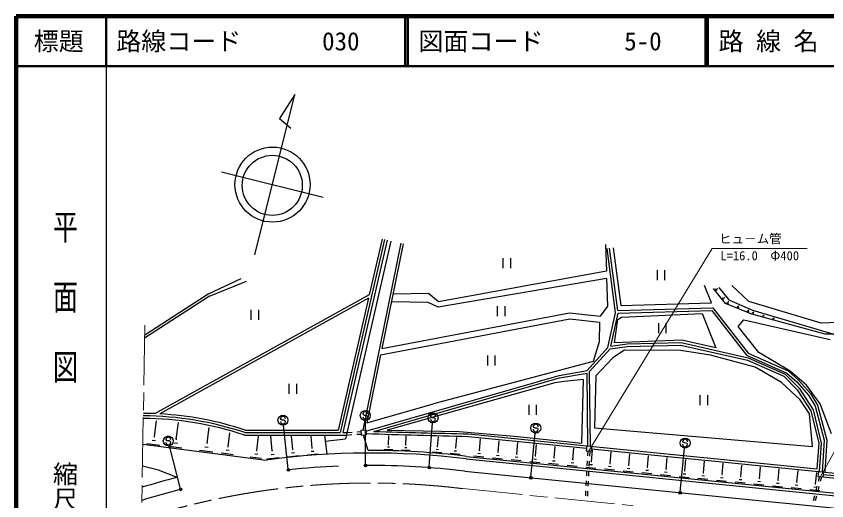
# Model space of a CAD drawing. Units: millimetres, scale not verified. Extents: x 40000 to 680000, y 20000 to 380000.
# Drawn here: x 40000 to 202013, y 283143 to 380000 of the extents above; entities that cross this region are included whole.
import ezdxf
from ezdxf.enums import TextEntityAlignment as Align

# ---------------------------------------------------------------- set-up
doc = ezdxf.new("R2010")
doc.units = ezdxf.units.MM
doc.header["$LTSCALE"] = 1000
doc.header["$PDMODE"] = 32
doc.header["$PDSIZE"] = 500
doc.linetypes.add('CHAIN', pattern=[18.5, 12, -1.5, 3.5, -1.5])
for name, color, linetype, lineweight in [('S-BGD', 7, 'Continuous', 25), ('S-BMK', 2, 'CHAIN', 13), ('S-STR-HTXT', 7, 'Continuous', 13), ('S-STR-STRC', 7, 'Continuous', 25), ('S-TTL', 2, 'Continuous', 140), ('S-TTL-BAND', 7, 'Continuous', 25), ('S-TTL-LINE', 7, 'Continuous', 50)]:
    doc.layers.add(name, color=color, linetype=linetype, lineweight=lineweight)
doc.layers.add('S-TTL-TXT', color=7, linetype='Continuous')
doc.styles.add('@ＭＳ ゴシック', font='')
doc.styles.add('ＭＳ ゴシック', font='')
doc.styles.get('@ＭＳ ゴシック').set_extended_font_data('@MS Gothic')
doc.styles.get('ＭＳ ゴシック').set_extended_font_data('MS Gothic')

msp = doc.modelspace()

# ---------------------------------------------------------------- linework, layer by layer
at = {"layer": 'S-BGD'}
for p, q in [((87671, 332288), (95685, 364330)), ((95685, 364330), (92630, 359557)), ((92630, 359557), (94905, 357601)), ((81003, 348902), (101376, 343807)), ((113142, 335457), (110579, 324317)), ((113629, 335345), (104759, 296789)), ((114117, 335233), (105272, 296790)), ((114896, 335054), (105801, 295521)), ((116845, 334605), (109275, 297270)), ((117335, 334506), (113088, 313562)), ((157774, 334362), (157956, 329061)), ((159795, 320692), (158095, 333546)), ((160237, 321168), (158590, 333612)), ((160909, 322187), (159383, 333717)), ((137287, 331619), (137287, 329619)), ((138787, 331619), (138787, 329619)), ((157956, 329061), (124378, 322893)), ((168080, 329235), (168080, 327235)), ((169580, 329235), (169580, 327235)), ((84905, 327506), (78393, 324441)), ((158008, 327562), (124334, 321842)), ((158008, 327562), (158198, 322011)), ((78665, 324021), (86000, 327013)), ((178988, 322682), (177539, 326190)), ((180468, 325771), (182403, 323292)), ((186424, 322974), (183064, 326145)), ((78393, 324441), (65680, 316236)), ((110579, 324317), (67747, 300558)), ((122425, 324602), (115288, 324412)), ((124378, 322893), (122425, 324602)), ((181738, 322567), (179380, 325590)), ((180069, 325113), (179771, 325496)), ((180072, 325346), (179997, 325442)), ((180158, 325471), (180140, 325495)), ((180149, 325483), (180290, 325593)), ((78665, 324021), (65670, 315634)), ((110428, 323662), (68696, 300512)), ((110428, 323662), (104360, 297289)), ((122341, 322791), (114981, 322897)), ((124334, 321842), (122341, 322791)), ((160909, 322187), (178988, 322682)), ((181444, 323351), (181145, 323733)), ((181446, 323584), (181372, 323679)), ((181533, 323709), (181515, 323733)), ((181524, 323721), (181665, 323831)), ((186999, 320450), (181738, 322567)), ((182447, 322551), (182023, 322721)), ((182339, 322742), (182233, 322785)), ((182351, 322885), (182324, 322896)), ((182338, 322890), (182392, 323025)), ((182403, 323292), (187180, 321236)), ((200881, 318620), (186424, 322974)), ((86914, 321333), (86914, 319333)), ((88414, 321333), (88414, 319333)), ((136159, 322037), (136159, 320037)), ((137659, 322037), (137659, 320037)), ((158198, 322011), (156709, 320038)), ((160237, 321168), (179269, 321689)), ((160303, 320670), (179029, 321182)), ((179029, 321182), (185951, 312276)), ((179269, 321689), (186269, 312681)), ((184473, 321736), (184073, 321897)), ((184371, 321916), (184271, 321956)), ((184382, 322051), (184357, 322061)), ((184369, 322056), (184410, 322157)), ((186474, 320931), (186099, 321082)), ((186379, 321100), (186285, 321138)), ((186389, 321227), (186365, 321236)), ((186377, 321232), (186404, 321298)), ((187180, 321236), (203446, 316459)), ((187362, 320858), (187338, 320865)), ((187350, 320862), (187366, 320921)), ((112831, 312291), (150628, 319523)), ((113088, 313562), (150583, 320736)), ((150583, 320736), (156709, 320038)), ((150628, 319523), (156573, 318846)), ((158280, 313785), (159795, 320692)), ((158853, 314066), (160303, 320670)), ((159600, 314720), (160235, 319361)), ((160235, 319361), (160949, 319877)), ((160949, 319877), (177135, 320591)), ((177135, 320591), (179833, 313688)), ((184318, 318005), (185465, 319307)), ((185465, 319307), (202656, 315355)), ((201692, 316459), (186999, 320450)), ((187480, 320579), (187095, 320683)), ((187367, 320733), (187271, 320759)), ((189534, 320021), (189170, 320119)), ((189427, 320167), (189336, 320192)), ((189423, 320285), (189400, 320291)), ((189411, 320288), (189419, 320318)), ((191567, 319469), (191224, 319562)), ((191466, 319606), (191381, 319630)), ((191462, 319718), (191441, 319724)), ((191451, 319721), (191452, 319721)), ((217800, 319425), (200881, 318620)), ((156573, 318846), (156525, 314940)), ((168355, 318656), (168355, 316656)), ((169855, 318656), (169855, 316656)), ((188399, 312776), (184318, 318005)), ((203446, 316459), (201692, 316459)), ((156525, 314940), (155320, 310987)), ((158853, 314066), (162107, 314486)), ((173010, 315236), (159600, 314720)), ((162107, 314486), (172886, 314756)), ((172886, 314756), (186291, 311702)), ((179833, 313688), (173010, 315236)), ((154104, 309191), (158280, 313785)), ((154607, 309000), (158739, 313548)), ((158739, 313548), (162145, 313987)), ((161614, 313238), (159267, 311703)), ((172778, 313194), (161614, 313238)), ((162145, 313987), (172836, 314255)), ((178744, 312273), (172778, 313194)), ((172836, 314255), (186134, 311226)), ((194670, 309085), (188399, 312776)), ((112831, 312291), (110073, 298694)), ((134187, 312174), (134187, 310174)), ((135687, 312174), (135687, 310174)), ((159267, 311703), (155846, 308150)), ((187714, 309861), (178744, 312273)), ((185951, 312276), (194006, 308680)), ((186134, 311226), (193399, 308023)), ((186269, 312681), (194281, 309105)), ((186291, 311702), (193687, 308443)), ((155320, 310987), (123383, 302526)), ((192956, 306790), (187714, 309861)), ((109866, 297073), (148504, 308198)), ((148504, 308198), (154104, 309191)), ((148617, 307710), (154110, 308684)), ((154274, 294122), (154110, 308684)), ((154774, 294072), (154607, 309000)), ((155846, 308150), (155593, 297737)), ((193399, 308023), (196079, 305322)), ((193687, 308443), (196469, 305638)), ((194006, 308680), (196004, 306896)), ((194281, 309105), (196359, 307250)), ((197937, 306286), (194670, 309085)), ((94523, 306538), (94523, 304538)), ((96023, 306538), (96023, 304538)), ((111505, 297025), (148617, 307710)), ((147641, 306745), (114164, 297254)), ((149503, 306985), (147641, 306745)), ((153387, 307386), (149503, 306985)), ((153067, 294652), (153387, 307386)), ((196685, 303325), (192956, 306790)), ((196004, 306896), (198342, 304271)), ((196359, 307250), (198747, 304568)), ((200716, 302534), (197937, 306286)), ((196079, 305322), (198813, 301139)), ((196469, 305638), (199278, 301341)), ((176669, 304284), (176669, 302284)), ((178169, 304284), (178169, 302284)), ((198538, 300495), (196685, 303325)), ((198342, 304271), (199665, 302056)), ((198747, 304568), (200130, 302252)), ((110073, 298694), (123383, 302526)), ((142430, 302311), (142430, 300311)), ((143930, 302311), (143930, 300311)), ((199665, 302056), (201504, 295234)), ((200130, 302252), (202008, 295285)), ((202949, 296548), (200716, 302534)), ((199141, 293992), (198538, 300495)), ((198813, 301139), (200403, 294647)), ((199278, 301341), (200907, 294690)), ((67610, 295986), (68016, 299139)), ((71995, 295478), (72419, 298767)), ((78158, 294685), (78556, 297766)), ((82338, 293993), (82693, 296741)), ((85699, 296772), (104759, 296789)), ((85779, 297272), (104360, 297289)), ((105272, 296790), (106133, 296790)), ((106133, 296790), (107130, 296863)), ((108106, 296434), (108905, 296491)), ((108128, 296936), (108869, 296990)), ((108851, 297239), (109849, 297311)), ((108851, 297239), (108923, 296242)), ((109849, 297311), (109920, 296314)), ((114164, 297254), (128540, 297014)), ((128540, 297014), (139532, 296053)), ((130425, 296505), (154027, 294146)), ((155593, 297737), (199141, 293992)), ((67189, 295258), (67831, 295175)), ((67529, 295996), (67690, 295976)), ((71911, 295489), (72078, 295467)), ((85618, 296272), (106111, 296290)), ((88081, 293173), (88450, 296027)), ((91183, 293160), (90908, 296028)), ((95267, 293432), (95017, 296031)), ((99161, 293691), (98936, 296035)), ((101641, 296286), (102060, 292446)), ((101772, 295081), (105801, 295521)), ((106111, 296290), (107108, 296362)), ((108923, 296242), (109920, 296314)), ((110323, 293195), (109422, 296278)), ((114442, 294338), (114493, 296190)), ((117870, 294242), (117921, 296092)), ((124232, 293909), (124415, 295915)), ((127840, 293652), (128037, 295819)), ((130394, 296005), (153977, 293649)), ((132596, 293223), (132825, 295511)), ((136327, 292850), (136556, 295138)), ((139532, 296053), (153067, 294652)), ((201504, 295234), (201109, 288939)), ((202008, 295285), (201607, 288889)), ((65306, 294466), (89954, 291285)), ((66128, 294612), (68694, 294281)), ((70458, 294053), (73119, 293710)), ((71559, 294723), (72224, 294637)), ((76620, 293258), (79284, 292914)), ((77722, 293928), (78388, 293842)), ((78075, 294696), (78242, 294674)), ((81943, 293308), (82547, 293230)), ((82263, 294003), (82414, 293984)), ((95195, 293425), (95338, 293439)), ((99095, 293685), (99226, 293697)), ((115253, 293307), (113574, 293354)), ((114637, 293829), (114218, 293840)), ((114494, 294337), (114389, 294340)), ((118681, 293212), (117003, 293259)), ((118065, 293733), (117646, 293745)), ((117922, 294241), (117817, 294243)), ((124411, 293339), (123954, 293380)), ((124290, 293904), (124175, 293914)), ((127901, 293646), (127779, 293657)), ((140059, 292477), (140288, 294766)), ((143790, 292104), (144019, 294393)), ((147522, 291731), (147750, 294020)), ((151253, 291358), (151482, 293647)), ((154027, 294146), (153927, 293151)), ((154027, 294146), (200067, 289546)), ((155022, 294047), (154922, 293052)), ((154972, 293549), (200351, 289015)), ((154985, 290985), (155213, 293274)), ((200403, 294647), (200052, 289547)), ((200907, 294690), (200515, 288998)), ((80943, 292700), (83359, 292388)), ((86761, 291949), (89047, 291654)), ((87707, 292524), (88279, 292450)), ((88010, 293182), (88153, 293164)), ((90083, 291548), (92571, 291787)), ((90944, 292384), (91566, 292444)), ((91106, 293153), (91261, 293168)), ((94254, 291948), (96544, 292168)), ((95046, 292718), (95619, 292773)), ((98231, 292330), (100332, 292531)), ((98959, 293036), (99484, 293086)), ((125048, 292727), (123217, 292894)), ((128708, 292394), (126759, 292571)), ((128030, 293045), (127543, 293089)), ((129978, 292027), (238908, 281142)), ((131482, 292128), (133472, 291929)), ((132288, 292651), (132785, 292601)), ((132534, 293229), (132658, 293217)), ((135213, 291755), (137203, 291556)), ((136019, 292278), (136517, 292228)), ((136265, 292856), (136390, 292844)), ((139750, 291905), (140248, 291855)), ((139997, 292483), (140121, 292471)), ((143728, 292110), (143853, 292098)), ((147460, 291737), (147584, 291725)), ((153927, 293151), (154922, 293052)), ((154225, 293122), (154173, 292123)), ((154624, 293082), (154572, 292083)), ((158716, 290613), (158945, 292901)), ((162447, 290240), (162676, 292528)), ((166179, 289867), (166408, 292155)), ((169910, 289494), (170139, 291783)), ((68430, 289293), (65231, 290093)), ((129923, 291530), (393503, 265191)), ((138945, 291382), (140935, 291183)), ((142676, 291009), (144666, 290811)), ((143482, 291532), (143979, 291482)), ((146407, 290637), (148397, 290438)), ((147213, 291159), (147711, 291109)), ((150139, 290264), (152129, 290065)), ((150945, 290786), (151442, 290736)), ((151191, 291365), (151315, 291352)), ((154121, 291124), (154069, 290126)), ((154520, 291084), (154467, 290086)), ((154676, 290413), (155174, 290364)), ((154922, 290992), (155047, 290979)), ((158408, 290040), (158905, 289991)), ((158654, 290619), (158778, 290606)), ((162385, 290246), (162510, 290233)), ((173642, 289121), (173870, 291410)), ((177373, 288748), (177602, 291037)), ((181104, 288375), (181333, 290664)), ((184836, 288002), (185065, 290291)), ((72153, 287810), (68430, 289293)), ((129646, 289045), (239307, 278087)), ((153870, 289891), (155860, 289692)), ((154017, 289127), (153965, 288128)), ((154415, 289087), (154363, 288089)), ((157602, 289518), (159592, 289319)), ((161333, 289145), (163323, 288946)), ((162139, 289668), (162636, 289618)), ((165064, 288772), (167055, 288573)), ((165870, 289295), (166368, 289245)), ((166117, 289873), (166241, 289861)), ((168796, 288399), (170786, 288200)), ((169602, 288922), (170099, 288872)), ((169848, 289500), (169972, 289488)), ((173333, 288549), (173831, 288499)), ((173579, 289127), (173704, 289115)), ((177311, 288754), (177435, 288742)), ((188567, 287630), (188796, 289918)), ((192299, 287257), (192527, 289545)), ((196030, 286884), (196259, 289172)), ((199762, 286511), (199990, 288800)), ((200351, 289015), (200251, 288020)), ((200351, 289015), (201346, 288915)), ((201346, 288915), (201246, 287920)), ((201296, 288418), (236384, 284912)), ((201607, 288889), (236433, 285409)), ((153912, 287130), (153860, 286131)), ((154311, 287090), (154259, 286091)), ((172527, 288026), (174517, 287828)), ((176259, 287654), (178249, 287455)), ((177065, 288176), (177562, 288126)), ((179990, 287281), (181980, 287082)), ((180796, 287803), (181294, 287753)), ((181042, 288382), (181167, 288369)), ((183722, 286908), (185712, 286709)), ((184527, 287430), (185025, 287381)), ((184774, 288009), (184898, 287996)), ((188259, 287057), (188756, 287008)), ((188505, 287636), (188629, 287623)), ((192237, 287263), (192361, 287250)), ((195968, 286890), (196092, 286878)), ((200251, 288020), (201246, 287920)), ((200547, 287990), (200296, 287022)), ((200950, 287950), (200698, 286982)), ((201246, 287920), (236334, 284414)), ((187453, 286535), (189443, 286336)), ((191184, 286162), (193174, 285963)), ((191990, 286685), (192488, 286635)), ((194916, 285789), (196906, 285590)), ((195722, 286312), (196219, 286262)), ((198647, 285416), (200637, 285217)), ((199453, 285939), (199951, 285889)), ((199699, 286517), (199824, 286505)), ((200044, 286055), (199792, 285087)), ((200447, 286014), (200195, 285047)), ((153808, 285132), (153756, 284134)), ((154207, 285093), (154154, 284094)), ((199540, 284119), (199288, 283151)), ((199943, 284079), (199691, 283111))]:
    msp.add_line(p, q, dxfattribs=at)
for centre, radius in [((91230, 346344), 7500), ((91183, 346194), 6000)]:
    msp.add_circle(centre, radius, dxfattribs=at)
for centre, radius, start, end in [((65065, 234715), 65397, 71.60832, 89.70409), ((65065, 234715), 65897, 87.66775, 89.69885), ((65065, 234715), 65897, 71.67903, 86.84189), ((65065, 234715), 64897, 71.53678, 89.7094), ((260564, 5378956), 5084617, 268.30204, 268.53303), ((260564, 5378956), 5084117, 268.31993, 268.53324), ((110888, 136696), 156000, 82.99159, 97.71192), ((110888, 136696), 156500, 82.99367, 90.20704), ((110888, 136696), 153500, 92.40507, 96.11409), ((110888, 136696), 153500, 82.98103, 90.33335), ((110888, 136696), 156000, 104.37702, 107.04636), ((110888, 136696), 153500, 104.39516, 107.3504)]:
    msp.add_arc(centre, radius, start, end, dxfattribs=at)
at = {"layer": 'S-BMK'}
for p, q in [((65716, 318278), (65062, 280270)), ((129257, 285567), (163338, 282161))]:
    msp.add_line(p, q, dxfattribs=at)
msp.add_arc((110888, 136696), 150000, 82.96581, 107.50757, dxfattribs=at)
at = {"layer": 'S-STR-HTXT'}
for p, q in [((179111, 333551), (154425, 293102)), ((179111, 333551), (198111, 333551)), ((224410, 330515), (200749, 287970))]:
    msp.add_line(p, q, dxfattribs=at)
at = {"layer": 'S-STR-STRC'}
for p, q in [((109382, 300332), (109282, 300451)), ((109627, 300193), (109382, 300332)), ((109927, 300191), (109627, 300193)), ((110173, 300079), (109927, 300191)), ((110278, 299943), (110173, 300079)), ((122917, 299864), (122818, 299982)), ((123162, 299724), (122917, 299864)), ((92920, 299389), (92820, 299507)), ((93165, 299250), (92920, 299389)), ((93465, 299247), (93165, 299250)), ((94374, 289456), (93423, 298254)), ((93711, 299136), (93465, 299247)), ((93817, 298999), (93711, 299136)), ((109844, 290342), (109784, 299192)), ((122564, 289902), (123236, 298726)), ((123463, 299722), (123162, 299724)), ((123708, 299610), (123463, 299722)), ((123814, 299474), (123708, 299610)), ((142868, 287875), (143748, 296681)), ((143452, 297817), (143353, 297935)), ((143697, 297677), (143452, 297817)), ((143998, 297675), (143697, 297677)), ((144243, 297563), (143998, 297675)), ((144349, 297427), (144243, 297563)), ((70000, 295243), (69901, 295361)), ((70245, 295103), (70000, 295243)), ((70546, 295101), (70245, 295103)), ((70791, 294989), (70546, 295101)), ((70897, 294853), (70791, 294989)), ((173302, 294834), (173203, 294952)), ((72835, 285559), (70643, 294133)), ((172718, 284892), (173598, 293698)), ((173547, 294694), (173302, 294834)), ((173848, 294692), (173547, 294694)), ((174093, 294580), (173848, 294692)), ((174199, 294444), (174093, 294580))]:
    msp.add_line(p, q, dxfattribs=at)
for centre, radius in [((93315, 299249), 1000), ((109777, 300192), 1000), ((123312, 299723), 1000), ((143848, 297676), 1000), ((70396, 295102), 1000), ((173698, 294693), 1000), ((109845, 290192), 150), ((109845, 290192), 120), ((109845, 290192), 90), ((109845, 290192), 60), ((109845, 290192), 30), ((94390, 289307), 150), ((94390, 289307), 120), ((94390, 289307), 90), ((94390, 289307), 60), ((94390, 289307), 30), ((122552, 289752), 150), ((122552, 289752), 120), ((122552, 289752), 90), ((122552, 289752), 60), ((122552, 289752), 30), ((142853, 287726), 150), ((142853, 287726), 120), ((142853, 287726), 90), ((142853, 287726), 60), ((142853, 287726), 30), ((72872, 285414), 150), ((72872, 285414), 120), ((72872, 285414), 90), ((72872, 285414), 60), ((72872, 285414), 30), ((172703, 284743), 150), ((172703, 284743), 120), ((172703, 284743), 90), ((172703, 284743), 60), ((172703, 284743), 30)]:
    msp.add_circle(centre, radius, dxfattribs=at)
for centre, start, end in [((93320, 299503), 359.55488, 179.55488), ((109779, 299947), 179.55488, 359.55488), ((109782, 300447), 359.55488, 179.55488), ((123318, 299978), 359.55488, 179.55488), ((93317, 299003), 179.55488, 359.55488), ((123314, 299478), 179.55488, 359.55488), ((143853, 297931), 359.55488, 179.55488), ((143849, 297431), 179.55488, 359.55488), ((70401, 295357), 359.55488, 179.55488), ((173703, 294948), 359.55488, 179.55488), ((70397, 294857), 179.55488, 359.55488), ((173699, 294448), 179.55488, 359.55488)]:
    msp.add_arc(centre, 500, start, end, dxfattribs=at)
for p in [(109845, 290192), (94390, 289307), (122552, 289752), (142853, 287726), (72872, 285414), (172703, 284743)]:
    msp.add_point(p, dxfattribs=at)
at = {"layer": 'S-TTL'}
for p, q in [((40000, 380000), (40000, 20000)), ((680000, 380000), (40000, 380000))]:
    msp.add_line(p, q, dxfattribs=at)
at = {"layer": 'S-TTL-BAND'}
msp.add_line((58000, 370000), (58000, 20000), dxfattribs=at)
at = {"layer": 'S-TTL-LINE'}
for p, q in [((58000, 380000), (58000, 370000)), ((117750, 380000), (117750, 370000)), ((118250, 380000), (118250, 370000)), ((177750, 380000), (177750, 370000)), ((178250, 380000), (178250, 370000)), ((40000, 370000), (680000, 370000))]:
    msp.add_line(p, q, dxfattribs=at)

# ---------------------------------------------------------------- texts
at = {"layer": 'S-STR-HTXT', "style": 'ＭＳ ゴシック'}
msp.add_text('ヒュ－ム管', height=1833, dxfattribs=at).set_placement((180486, 334051), align=Align.BOTTOM_LEFT)
msp.add_text('L=16.0\u3000Φ400', height=1833, dxfattribs=at).set_placement((188611, 333051), align=Align.TOP_CENTER)
at = {"layer": 'S-TTL-BAND', "style": '@ＭＳ ゴシック', "width": 1.4}
msp.add_text('平  面  図', height=3666, rotation=270, dxfattribs=at).set_placement((49777, 306475), align=Align.MIDDLE_RIGHT)
at = {"layer": 'S-TTL-BAND', "style": '@ＭＳ ゴシック'}
msp.add_text('縮尺千分の一', height=3666, rotation=270, dxfattribs=at).set_placement((49777, 261030), align=Align.MIDDLE_RIGHT)
at = {"layer": 'S-TTL-TXT', "style": 'ＭＳ ゴシック'}
msp.add_text('標題', height=3666, dxfattribs=at).set_placement((48500, 375000), align=Align.MIDDLE_CENTER)
for s, p in [('路線コード', (60000, 375000)), ('030', (101142, 375000)), ('図面コード', (120380, 375000)), ('5-0', (161521, 375000)), ('路 線 名', (180380, 375000))]:
    msp.add_text(s, height=3666, dxfattribs=at).set_placement(p, align=Align.MIDDLE_LEFT)

doc.saveas('drawing.dxf')
